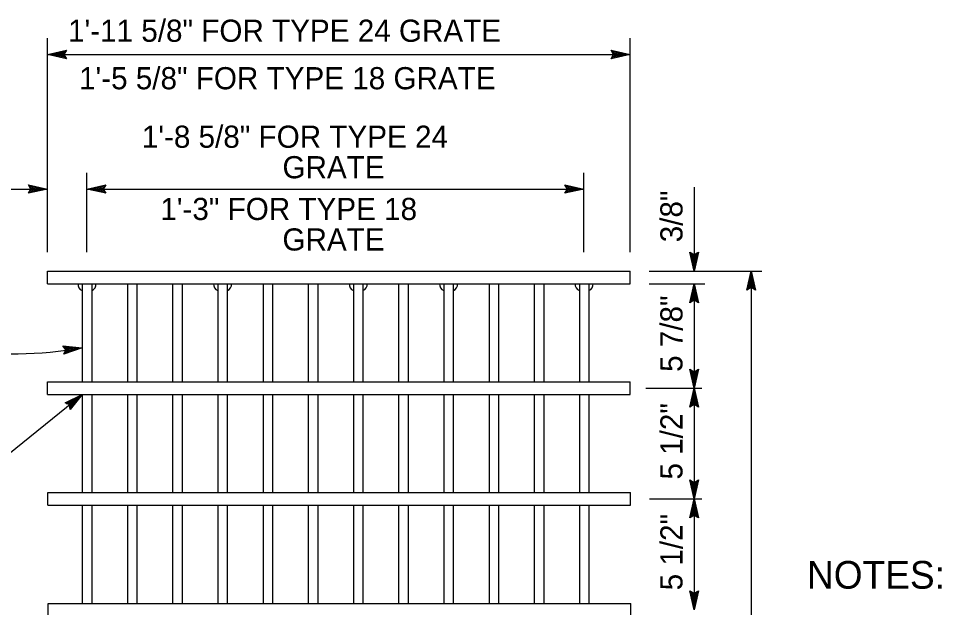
# Model space of a CAD drawing. Extents: x -894 to 866, y -476 to 714.
# Drawn here: x -265.1 to 26.4, y -56.7 to 129.4 of the extents above; entities that cross this region are included whole.
import ezdxf

# ---------------------------------------------------------------- set-up
doc = ezdxf.new("R2010")
doc.units = 0
for name, color, linetype in [('56 Stage 3 Anno', 7, 'Continuous'), ('57 Undefined', 7, 'Continuous'), ('60 Nongeo Data', 7, 'Continuous')]:
    doc.layers.add(name, color=color, linetype=linetype)

msp = doc.modelspace()

# ---------------------------------------------------------------- linework, layer by layer
at = {"layer": '56 Stage 3 Anno'}
for p, q in [((-255.94, 55.65), (-255.94, 123.17)), ((-71.95, 55.65), (-71.95, 123.17)), ((-255.94, 118.06), (-249.95, 119.39)), ((-255.94, 118.06), (-71.95, 118.06)), ((-249.95, 116.72), (-255.94, 118.06)), ((-255.94, 118.06), (-255.94, 118.06)), ((-250.16, 117.08), (-254.57, 118.06)), ((-254.55, 118.07), (-250.18, 119.03)), ((-253.18, 118.06), (-250.36, 118.69)), ((-250.4, 117.44), (-253.18, 118.06)), ((-251.8, 118.06), (-250.59, 118.33)), ((-250.57, 117.79), (-251.8, 118.06)), ((-249.95, 119.39), (-250.75, 118.06)), ((-250.75, 118.06), (-249.95, 116.72)), ((-249.95, 119.39), (-249.95, 119.39)), ((-249.95, 116.72), (-249.95, 116.72)), ((-77.15, 118.06), (-77.95, 119.4)), ((-77.95, 119.4), (-77.95, 119.4)), ((-77.95, 119.4), (-71.95, 118.06)), ((-71.95, 118.06), (-77.95, 116.73)), ((-77.95, 116.73), (-77.15, 118.06)), ((-77.95, 116.73), (-77.95, 116.73)), ((-77.73, 119.05), (-73.33, 118.06)), ((-73.34, 118.06), (-77.71, 117.09)), ((-74.71, 118.07), (-77.53, 117.44)), ((-77.49, 118.69), (-74.71, 118.07)), ((-77.32, 118.34), (-76.09, 118.07)), ((-76.09, 118.07), (-77.3, 117.8)), ((-71.95, 118.06), (-71.95, 118.06)), ((-243.53, 55.65), (-243.53, 80.68)), ((-86.53, 55.65), (-86.53, 80.68)), ((-261.14, 75.55), (-261.94, 76.89)), ((-261.94, 76.89), (-261.94, 76.89)), ((-261.94, 76.89), (-255.94, 75.55)), ((-261.73, 76.53), (-257.32, 75.55)), ((-261.49, 76.17), (-258.71, 75.55)), ((-261.32, 75.83), (-260.09, 75.55)), ((-243.53, 75.55), (-237.53, 76.88)), ((-242.14, 75.55), (-237.77, 76.52)), ((-240.77, 75.55), (-237.94, 76.17)), ((-239.39, 75.55), (-238.18, 75.81)), ((-237.53, 76.88), (-238.33, 75.55)), ((-237.53, 76.88), (-237.53, 76.88)), ((-91.73, 75.55), (-92.53, 76.89)), ((-92.53, 76.89), (-92.53, 76.89)), ((-92.53, 76.89), (-86.53, 75.55)), ((-92.32, 76.53), (-87.91, 75.55)), ((-92.08, 76.17), (-89.29, 75.55)), ((-91.91, 75.83), (-90.68, 75.55)), ((-51.7, 76.11), (-51.7, 49.65)), ((-411.83, 75.55), (-255.94, 75.55)), ((-255.94, 75.55), (-261.94, 74.22)), ((-261.94, 74.22), (-261.14, 75.55)), ((-261.94, 74.22), (-261.94, 74.22)), ((-257.34, 75.55), (-261.71, 74.58)), ((-258.71, 75.55), (-261.53, 74.93)), ((-260.09, 75.55), (-261.3, 75.28)), ((-255.94, 75.55), (-255.94, 75.55)), ((-243.53, 75.55), (-86.53, 75.55)), ((-237.53, 74.21), (-243.53, 75.55)), ((-243.53, 75.55), (-243.53, 75.55)), ((-237.75, 74.57), (-242.15, 75.55)), ((-237.98, 74.93), (-240.77, 75.55)), ((-238.16, 75.27), (-239.39, 75.55)), ((-238.33, 75.55), (-237.53, 74.21)), ((-237.53, 74.21), (-237.53, 74.21)), ((-86.53, 75.55), (-92.53, 74.22)), ((-92.53, 74.22), (-91.73, 75.55)), ((-92.53, 74.22), (-92.53, 74.22)), ((-87.92, 75.55), (-92.3, 74.58)), ((-89.29, 75.55), (-92.12, 74.93)), ((-90.68, 75.55), (-91.88, 75.28)), ((-86.53, 75.55), (-86.53, 75.55)), ((-51.7, 49.65), (-53.03, 55.65)), ((-53.03, 55.65), (-53.03, 55.65)), ((-53.03, 55.65), (-51.7, 54.85)), ((-51.7, 51.04), (-52.67, 55.41)), ((-51.7, 54.85), (-50.36, 55.65)), ((-50.36, 55.65), (-51.7, 49.65)), ((-50.72, 55.43), (-51.7, 51.03)), ((-50.36, 55.65), (-50.36, 55.65)), ((-51.7, 52.41), (-52.32, 55.24)), ((-51.7, 53.79), (-51.97, 55)), ((-51.08, 55.2), (-51.7, 52.41)), ((-51.42, 55.02), (-51.7, 53.79)), ((-65.95, 49.65), (-30.38, 49.65)), ((-51.7, 49.65), (-51.7, 49.65)), ((-35.04, 43.65), (-33.7, 49.65)), ((-33.7, 49.65), (-33.7, -199.35)), ((-33.7, 49.65), (-33.7, 49.65)), ((-33.7, 49.65), (-32.37, 43.65)), ((-34.68, 43.87), (-33.7, 48.27)), ((-34.32, 44.1), (-33.7, 46.89)), ((-33.7, 48.26), (-32.73, 43.88)), ((-33.7, 46.89), (-33.08, 44.06)), ((-65.95, 45.65), (-48.3, 45.65)), ((-53.04, 39.65), (-51.7, 45.65)), ((-52.68, 39.87), (-51.7, 44.27)), ((-51.7, 45.65), (-51.7, 12.65)), ((-51.7, 45.65), (-51.7, 45.65)), ((-51.7, 45.65), (-50.37, 39.65)), ((-51.7, 44.26), (-50.73, 39.88)), ((-33.7, 44.45), (-35.04, 43.65)), ((-33.98, 44.28), (-33.7, 45.51)), ((-33.7, 45.51), (-33.44, 44.3)), ((-32.37, 43.65), (-33.7, 44.45)), ((-52.32, 40.1), (-51.7, 42.89)), ((-51.98, 40.28), (-51.7, 41.51)), ((-51.7, 42.89), (-51.08, 40.06)), ((-51.7, 41.51), (-51.44, 40.3)), ((-35.04, 43.65), (-35.04, 43.65)), ((-32.37, 43.65), (-32.37, 43.65)), ((-51.7, 40.45), (-53.04, 39.65)), ((-53.04, 39.65), (-53.04, 39.65)), ((-50.37, 39.65), (-51.7, 40.45)), ((-50.37, 39.65), (-50.37, 39.65)), ((-250.11, 24.79), (-251.06, 26.02)), ((-251.06, 26.02), (-251.06, 26.02)), ((-251.06, 26.02), (-244.95, 25.42)), ((-250.81, 25.69), (-246.31, 25.25)), ((-244.95, 25.42), (-250.74, 23.37)), ((-250.74, 23.37), (-250.11, 24.79)), ((-250.74, 23.37), (-250.74, 23.37)), ((-246.33, 25.25), (-250.55, 23.75)), ((-250.53, 25.36), (-247.69, 25.08)), ((-247.69, 25.08), (-250.42, 24.12)), ((-250.31, 25.04), (-249.06, 24.92)), ((-249.06, 24.92), (-250.23, 24.5)), ((-244.95, 25.42), (-244.95, 25.42)), ((-51.7, 12.65), (-53.03, 18.65)), ((-53.03, 18.65), (-53.03, 18.65)), ((-53.03, 18.65), (-51.7, 17.85)), ((-51.7, 14.04), (-52.67, 18.41)), ((-51.7, 15.41), (-52.32, 18.24)), ((-51.7, 16.79), (-51.97, 18)), ((-51.7, 17.85), (-50.36, 18.65)), ((-50.36, 18.65), (-51.7, 12.65)), ((-50.72, 18.43), (-51.7, 14.03)), ((-51.08, 18.2), (-51.7, 15.41)), ((-51.42, 18.02), (-51.7, 16.79)), ((-50.36, 18.65), (-50.36, 18.65)), ((-66.95, 12.65), (-49.3, 12.65)), ((-53.04, 6.65), (-51.7, 12.65)), ((-51.7, 12.65), (-51.7, -22.35)), ((-51.7, 12.65), (-51.7, 12.65)), ((-51.7, 12.65), (-50.37, 6.65)), ((-51.7, 12.65), (-51.7, 12.65)), ((-270.97, -10.29), (-244.95, 10.65)), ((-52.68, 6.87), (-51.7, 11.27)), ((-52.32, 7.1), (-51.7, 9.89)), ((-51.7, 11.26), (-50.73, 6.88)), ((-51.7, 9.89), (-51.08, 7.06)), ((-51.7, 7.45), (-53.04, 6.65)), ((-53.04, 6.65), (-53.04, 6.65)), ((-51.98, 7.28), (-51.7, 8.51)), ((-51.7, 8.51), (-51.44, 7.3)), ((-50.37, 6.65), (-51.7, 7.45)), ((-50.37, 6.65), (-50.37, 6.65)), ((-51.7, -22.35), (-53.03, -16.35)), ((-53.03, -16.35), (-53.03, -16.35)), ((-53.03, -16.35), (-51.7, -17.15)), ((-51.7, -20.96), (-52.67, -16.59)), ((-51.7, -19.59), (-52.32, -16.76)), ((-51.7, -18.21), (-51.97, -17)), ((-51.7, -17.15), (-50.36, -16.35)), ((-50.36, -16.35), (-51.7, -22.35)), ((-50.72, -16.57), (-51.7, -20.97)), ((-51.08, -16.8), (-51.7, -19.59)), ((-51.42, -16.98), (-51.7, -18.21)), ((-50.36, -16.35), (-50.36, -16.35)), ((-65.81, -22.35), (-49.3, -22.35)), ((-53.04, -28.35), (-51.7, -22.35)), ((-51.7, -22.35), (-51.7, -57.35)), ((-51.7, -22.35), (-51.7, -22.35)), ((-51.7, -22.35), (-50.37, -28.35)), ((-51.7, -22.35), (-51.7, -22.35)), ((-52.68, -28.13), (-51.7, -23.73)), ((-52.32, -27.9), (-51.7, -25.11)), ((-51.7, -23.74), (-50.73, -28.12)), ((-51.7, -25.11), (-51.08, -27.94)), ((-51.7, -27.55), (-53.04, -28.35)), ((-53.04, -28.35), (-53.04, -28.35)), ((-51.98, -27.72), (-51.7, -26.49)), ((-51.7, -26.49), (-51.44, -27.7)), ((-50.37, -28.35), (-51.7, -27.55)), ((-50.37, -28.35), (-50.37, -28.35)), ((-51.7, -57.35), (-53.03, -51.35)), ((-53.03, -51.35), (-53.03, -51.35)), ((-53.03, -51.35), (-51.7, -52.15)), ((-51.7, -55.96), (-52.67, -51.59)), ((-51.7, -54.59), (-52.32, -51.76)), ((-51.7, -53.21), (-51.97, -52)), ((-51.7, -52.15), (-50.36, -51.35)), ((-50.36, -51.35), (-51.7, -57.35)), ((-50.72, -51.57), (-51.7, -55.97)), ((-51.08, -51.8), (-51.7, -54.59)), ((-51.42, -51.98), (-51.7, -53.21)), ((-50.36, -51.35), (-50.36, -51.35))]:
    msp.add_line(p, q, dxfattribs=at)
msp.add_lwpolyline([(-250.37, 7.98), (-244.95, 10.65), (-248.73, 5.93), (-248.78, 6.33), (-246.01, 9.79), (-249.99, 7.83), (-249.61, 7.69), (-247.07, 8.95), (-248.84, 6.73), (-248.89, 7.14), (-248.13, 8.09), (-249.23, 7.55), (-248.93, 7.44), (-248.73, 5.93), (-248.93, 7.44)], close=True, dxfattribs=at)
msp.add_arc((-267.43, 153.72), 130.26, 262.0399, 279.9396, dxfattribs=at)
at = {"layer": '60 Nongeo Data'}
for p, q in [((-255.94, 45.65), (-255.94, 49.65)), ((-255.94, 49.65), (-71.95, 49.65)), ((-71.95, 45.65), (-71.95, 49.65)), ((-255.94, 45.65), (-71.95, 45.65)), ((-244.95, 45.65), (-244.95, 14.65)), ((-241.95, 45.65), (-241.95, 14.65)), ((-230.67, 45.65), (-230.67, 14.65)), ((-227.67, 45.65), (-227.67, 14.65)), ((-216.4, 45.65), (-216.4, 14.65)), ((-213.4, 45.65), (-213.4, 14.65)), ((-202.13, 45.65), (-202.13, 14.65)), ((-199.13, 45.65), (-199.13, 14.65)), ((-187.85, 45.65), (-187.85, 14.65)), ((-184.85, 45.65), (-184.85, 14.65)), ((-173.58, 45.65), (-173.58, 14.65)), ((-170.58, 45.65), (-170.58, 14.65)), ((-159.31, 45.65), (-159.31, 14.65)), ((-156.31, 45.65), (-156.31, 14.65)), ((-145.04, 45.65), (-145.04, 14.65)), ((-142.04, 45.65), (-142.04, 14.65)), ((-130.76, 45.65), (-130.76, 14.65)), ((-127.76, 45.65), (-127.76, 14.65)), ((-116.49, 45.65), (-116.49, 14.65)), ((-113.49, 45.65), (-113.49, 14.65)), ((-102.22, 45.65), (-102.22, 14.65)), ((-99.22, 45.65), (-99.22, 14.65)), ((-87.95, 45.65), (-87.95, 14.65)), ((-84.95, 45.65), (-84.95, 14.65)), ((-255.94, 10.65), (-255.94, 14.65)), ((-255.94, 14.65), (-71.95, 14.65)), ((-71.95, 10.65), (-71.95, 14.65)), ((-255.94, 10.65), (-255.94, 10.65)), ((-255.94, 10.65), (-71.95, 10.65)), ((-244.95, 10.65), (-244.95, -20.35)), ((-241.95, 10.65), (-241.95, -20.35)), ((-230.67, 10.65), (-230.67, -20.35)), ((-227.67, 10.65), (-227.67, -20.35)), ((-216.4, 10.65), (-216.4, -20.35)), ((-213.4, 10.65), (-213.4, -20.35)), ((-202.13, 10.65), (-202.13, -20.35)), ((-199.13, 10.65), (-199.13, -20.35)), ((-187.85, 10.65), (-187.85, -20.35)), ((-184.85, 10.65), (-184.85, -20.35)), ((-173.58, 10.65), (-173.58, -20.35)), ((-170.58, 10.65), (-170.58, -20.35)), ((-159.31, 10.65), (-159.31, -20.35)), ((-156.31, 10.65), (-156.31, -20.35)), ((-145.04, 10.65), (-145.04, -20.35)), ((-142.04, 10.65), (-142.04, -20.35)), ((-130.76, 10.65), (-130.76, -20.35)), ((-127.76, 10.65), (-127.76, -20.35)), ((-116.49, 10.65), (-116.49, -20.35)), ((-113.49, 10.65), (-113.49, -20.35)), ((-102.22, 10.65), (-102.22, -20.35)), ((-99.22, 10.65), (-99.22, -20.35)), ((-87.95, 10.65), (-87.95, -20.35)), ((-84.95, 10.65), (-84.95, -20.35)), ((-71.95, 10.65), (-71.95, 10.65)), ((-255.81, -24.35), (-255.81, -20.35)), ((-255.81, -20.35), (-71.81, -20.35)), ((-71.81, -24.35), (-71.81, -20.35)), ((-255.81, -24.35), (-255.81, -24.35)), ((-255.81, -24.35), (-71.81, -24.35)), ((-244.95, -24.35), (-244.95, -55.35)), ((-241.95, -24.35), (-241.95, -55.35)), ((-230.67, -24.35), (-230.67, -55.35)), ((-227.67, -24.35), (-227.67, -55.35)), ((-216.4, -24.35), (-216.4, -55.35)), ((-213.4, -24.35), (-213.4, -55.35)), ((-202.13, -24.35), (-202.13, -55.35)), ((-199.13, -24.35), (-199.13, -55.35)), ((-187.85, -24.35), (-187.85, -55.35)), ((-184.85, -24.35), (-184.85, -55.35)), ((-173.58, -24.35), (-173.58, -55.35)), ((-170.58, -24.35), (-170.58, -55.35)), ((-159.31, -24.35), (-159.31, -55.35)), ((-156.31, -24.35), (-156.31, -55.35)), ((-145.04, -24.35), (-145.04, -55.35)), ((-142.04, -24.35), (-142.04, -55.35)), ((-130.76, -24.35), (-130.76, -55.35)), ((-127.76, -24.35), (-127.76, -55.35)), ((-116.49, -24.35), (-116.49, -55.35)), ((-113.49, -24.35), (-113.49, -55.35)), ((-102.22, -24.35), (-102.22, -55.35)), ((-99.22, -24.35), (-99.22, -55.35)), ((-87.95, -24.35), (-87.95, -55.35)), ((-84.95, -24.35), (-84.95, -55.35)), ((-71.81, -24.35), (-71.81, -24.35)), ((-255.67, -59.35), (-255.67, -55.35)), ((-255.67, -55.35), (-71.67, -55.35)), ((-71.67, -59.35), (-71.67, -55.35))]:
    msp.add_line(p, q, dxfattribs=at)
for centre, start, end in [((-244.21, 45.41), 173.5998, 249.2968), ((-242.67, 45.41), 290.7032, 6.4002), ((-201.41, 45.42), 173.5998, 249.2968), ((-199.85, 45.41), 290.7032, 6.4002), ((-158.57, 45.43), 173.5998, 249.2968), ((-157.02, 45.42), 290.7032, 6.4002), ((-130.04, 45.42), 173.5998, 249.2968), ((-128.48, 45.41), 290.7032, 6.4002), ((-87.22, 45.42), 173.5998, 249.2968), ((-85.68, 45.42), 290.7032, 6.4002)]:
    msp.add_arc(centre, 2.07, start, end, dxfattribs=at)

# ---------------------------------------------------------------- texts
at = {"layer": '57 Undefined'}
for s, height, p in [('1\'-11 5/8" FOR TYPE 24 GRATE', 7, (-249.41, 122.06)), ('1\'-5 5/8" FOR TYPE 18 GRATE', 7, (-245.94, 107.06)), ('1\'-8 5/8" FOR TYPE 24', 7, (-226.11, 88.58)), ('GRATE', 7, (-181.71, 78.94)), ('1\'-3" FOR TYPE 18', 7, (-220.27, 65.76)), ('GRATE', 7, (-181.71, 56.12)), ('NOTES:', 8.75, (-16.09, -50.7))]:
    msp.add_text(s, height=height, dxfattribs=at).set_placement(p)
for s, p in [('3/8"', (-55.39, 58.73)), ('5 7/8"', (-55.39, 17.78)), ('5 1/2"', (-55.39, -16.22)), ('5 1/2"', (-55.39, -51.22))]:
    msp.add_text(s, height=7, rotation=90, dxfattribs=at).set_placement(p)

doc.saveas('drawing.dxf')
